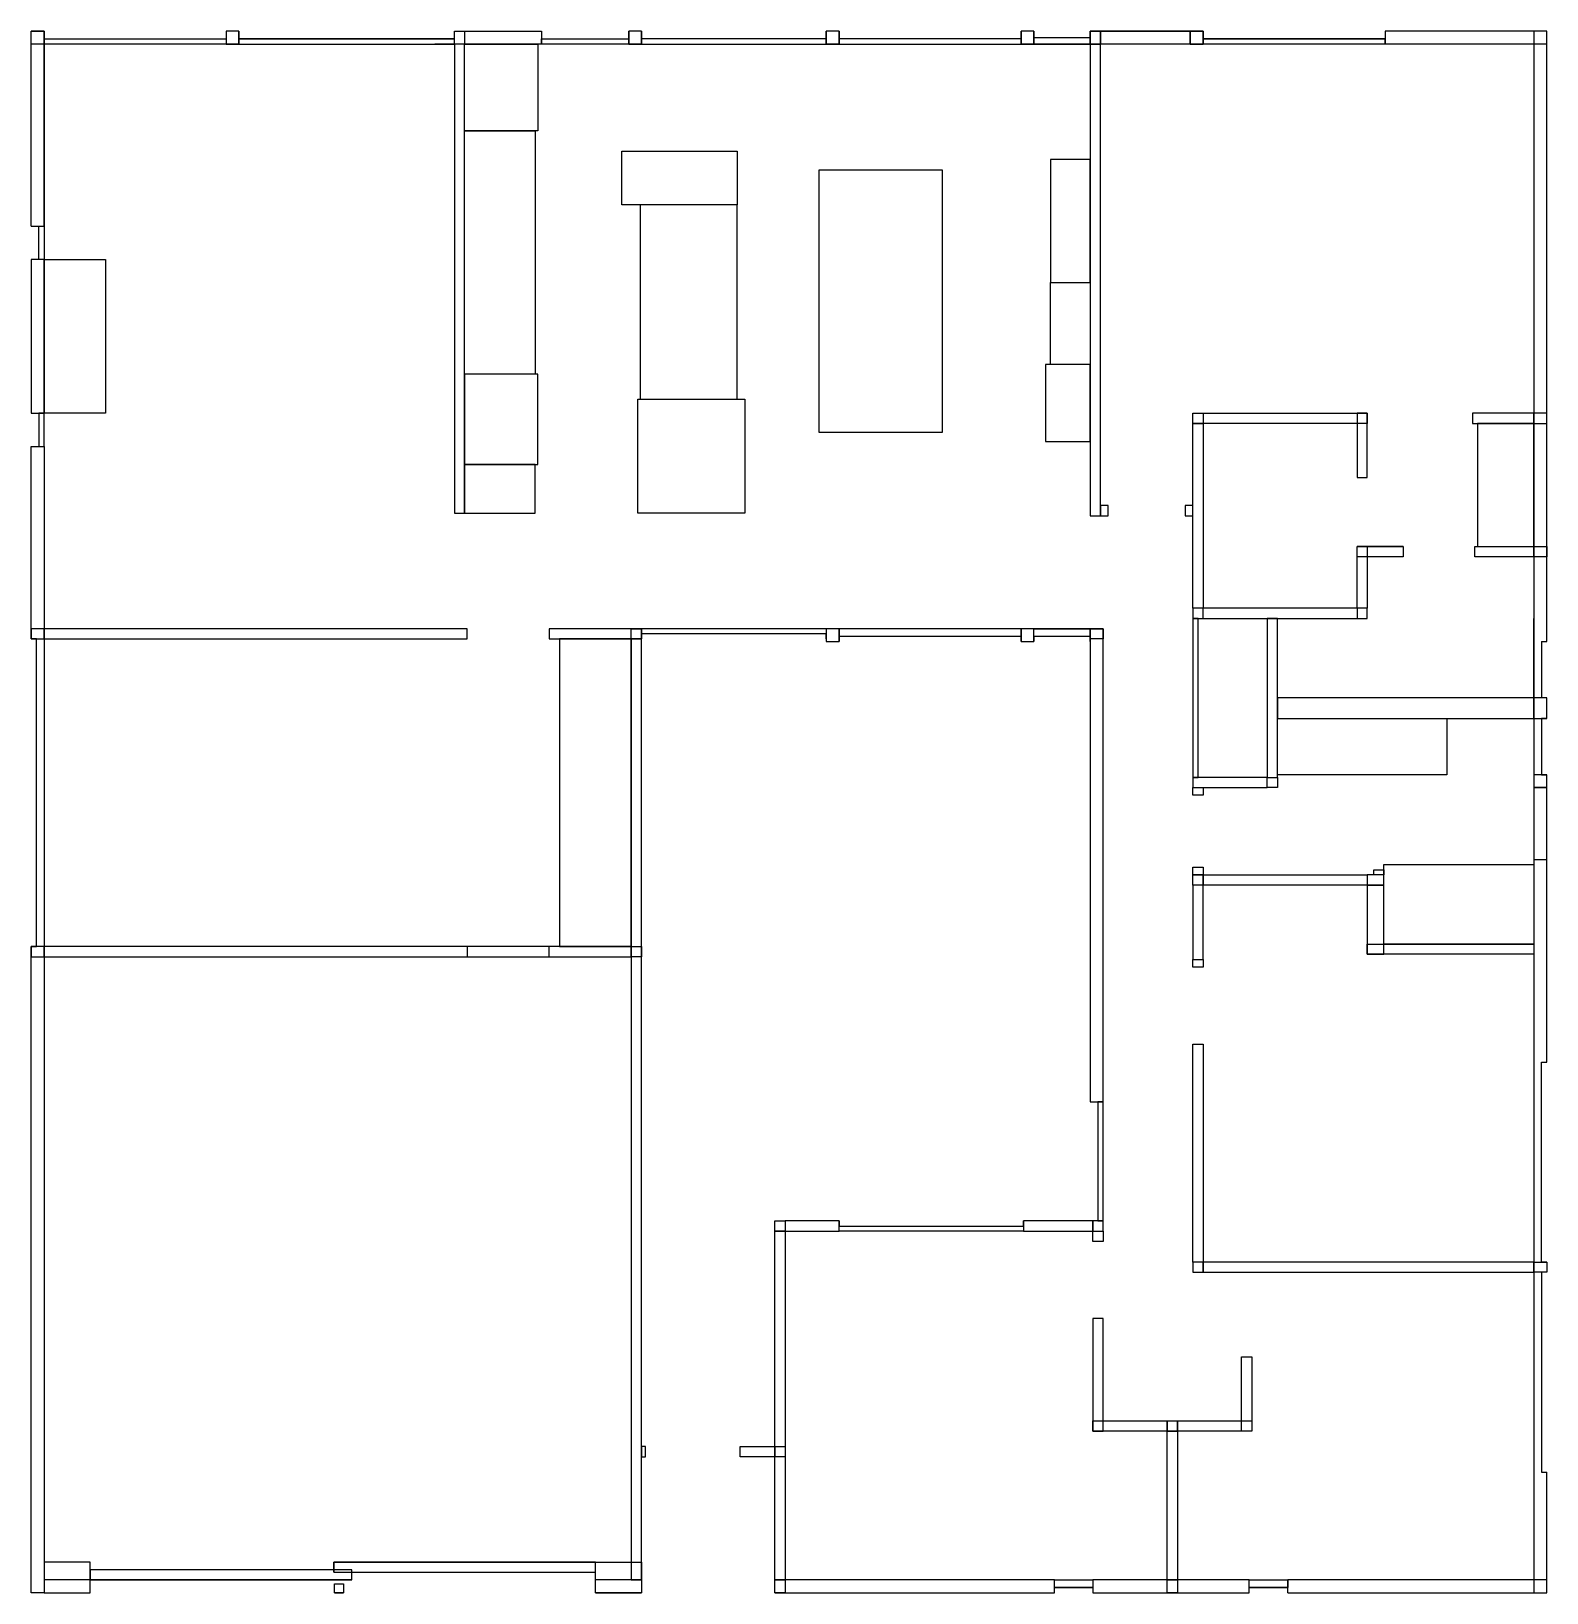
# Model space of a CAD drawing. Header units: feet. Extents: x -24.6 to 24.6, y -25.4 to 25.4.
import ezdxf

# ---------------------------------------------------------------- set-up
doc = ezdxf.new("R2010")
doc.units = ezdxf.units.FT
doc.layers.get('0').update_dxf_attribs({"linetype": 'CONTINUOUS'})

msp = doc.modelspace()

# ---------------------------------------------------------------- linework, layer by layer
for p, q in [((-24.601, 19.042), (-24.601, 25.375)), ((-24.185, 24.958), (-24.185, 25.375)), ((-18.268, 25.375), (-18.268, 24.958)), ((-17.851, 25.375), (-18.268, 25.375)), ((-17.851, 25.125), (-17.851, 25.375)), ((-17.851, 25.375), (-17.851, 24.958)), ((-10.851, 25.375), (-10.518, 25.375)), ((-10.851, 24.958), (-10.851, 25.375)), ((-10.518, 25.375), (-10.518, 24.958)), ((-4.768, 25.375), (-5.185, 25.375)), ((-5.185, 25.375), (-5.185, 24.958)), ((-5.185, 24.958), (-5.185, 25.375)), ((-4.768, 25.375), (-5.185, 25.375)), ((1.649, 25.375), (1.232, 25.375)), ((1.232, 25.375), (1.232, 24.958)), ((1.232, 24.958), (1.232, 25.375)), ((1.649, 25.375), (1.232, 25.375)), ((7.982, 25.375), (7.565, 25.375)), ((7.565, 25.375), (7.565, 24.958)), ((7.565, 24.958), (7.565, 25.375)), ((7.982, 25.375), (7.565, 25.375)), ((13.482, 25.375), (13.482, 24.958)), ((13.482, 24.958), (13.482, 25.375)), ((19.399, 25.375), (19.399, 24.958)), ((24.649, 25.375), (19.399, 25.375)), ((24.232, 25.375), (24.232, -25.375)), ((24.649, 5.542), (24.649, 25.375)), ((-24.185, 24.958), (-24.601, 24.958)), ((-24.185, 24.958), (-24.185, 25.125)), ((-24.185, 25.125), (-18.268, 25.125)), ((-18.268, 24.958), (-24.185, 24.958)), ((-18.268, 25.125), (-18.268, 24.958)), ((-17.851, 24.958), (-18.268, 24.958)), ((-17.851, 24.958), (-17.851, 25.125)), ((-17.851, 25.125), (-10.851, 25.125)), ((-10.851, 25.125), (-17.851, 25.125)), ((-17.851, 24.958), (-10.851, 24.958)), ((-10.518, 24.958), (-11.483, 24.958)), ((-8.018, 24.958), (-8.018, 25.125)), ((-8.018, 25.125), (-5.185, 25.125)), ((-5.185, 25.125), (-5.185, 24.958)), ((1.232, 25.125), (-4.768, 25.125)), ((-4.768, 25.125), (-4.768, 24.958)), ((1.232, 24.958), (1.232, 25.125)), ((7.565, 25.125), (1.649, 25.125)), ((1.649, 25.125), (1.649, 24.958)), ((7.565, 24.958), (7.565, 25.125)), ((10.149, 24.958), (10.149, 25.125)), ((13.065, 25.125), (13.065, 24.958)), ((13.482, 24.958), (13.482, 25.125)), ((13.482, 24.958), (13.482, 25.125)), ((19.399, 24.958), (13.482, 24.958)), ((24.649, 24.958), (19.399, 24.958)), ((-24.601, 19.042), (-24.185, 19.042)), ((-24.351, 17.958), (-24.351, 19.042)), ((-24.351, 19.042), (-24.185, 19.042)), ((-24.185, 19.042), (-24.185, 17.958)), ((-24.185, 17.958), (-24.351, 17.958)), ((-24.185, 17.958), (-24.185, 12.958)), ((-24.185, 11.875), (-24.185, -25.375)), ((24.232, 9.983), (24.232, 8.625)), ((18.482, 8.292), (18.482, 8.625)), ((19.982, 8.292), (18.482, 8.292)), ((19.982, 8.625), (19.982, 8.292)), ((22.315, 8.625), (24.232, 8.625)), ((24.232, 3.708), (24.232, 6.292)), ((-5.101, 5.625), (-4.768, 5.625)), ((9.815, 5.958), (-4.768, 5.958)), ((-4.768, 5.958), (-4.768, 5.625)), ((1.232, 5.792), (-4.768, 5.792)), ((-4.768, 5.792), (-4.768, 5.625)), ((-4.768, 5.479), (-4.768, 5.625)), ((-4.768, 5.479), (-4.768, 5.625)), ((-4.768, 5.625), (-4.768, 5.625)), ((1.232, 5.625), (1.232, 5.792)), ((7.565, 5.958), (1.649, 5.958)), ((1.649, 5.958), (1.649, 5.625)), ((7.565, 5.708), (1.649, 5.708)), ((1.649, 5.708), (1.649, 5.542)), ((7.565, 5.625), (7.565, 5.958)), ((7.565, 5.542), (7.565, 5.708)), ((7.982, 5.625), (7.982, 5.958)), ((7.982, 5.958), (9.815, 5.958)), ((9.815, 5.708), (7.982, 5.708)), ((7.982, 5.708), (7.982, 5.542)), ((9.815, 5.625), (9.815, 5.958)), ((9.815, 5.958), (9.815, 5.625)), ((9.815, 5.542), (9.815, 5.708)), ((24.482, 5.542), (24.649, 5.542)), ((24.482, 5.542), (24.482, 3.708)), ((24.649, 3.708), (24.482, 3.708)), ((24.649, 3.042), (24.649, 3.708)), ((24.649, 3.042), (24.482, 3.042)), ((24.482, 3.042), (24.482, 1.208)), ((24.649, 3.042), (24.554, 3.042)), ((24.482, 1.208), (24.649, 1.208)), ((24.554, 1.208), (24.649, 1.208)), ((24.649, -8.125), (24.649, 1.208)), ((-10.435, -4.542), (-10.435, -4.708)), ((-7.768, -4.708), (-7.768, -4.542)), ((-10.435, -4.708), (-7.768, -4.708)), ((24.482, -14.625), (24.482, -8.125)), ((24.482, -8.125), (24.649, -8.125)), ((1.649, -13.292), (1.649, -13.458)), ((1.649, -13.458), (7.649, -13.458)), ((7.649, -13.458), (7.649, -13.292)), ((24.649, -14.625), (24.482, -14.625)), ((24.649, -14.625), (24.649, -14.958)), ((24.649, -14.958), (24.482, -14.958)), ((24.482, -14.958), (24.482, -21.458)), ((24.482, -21.458), (24.649, -21.458)), ((24.649, -25.375), (24.649, -21.458)), ((-14.768, -24.708), (-6.268, -24.708)), ((-6.268, -24.708), (-6.268, -24.375)), ((-6.268, -24.708), (-6.268, -24.375)), ((-14.185, -24.958), (-24.185, -24.958)), ((-24.185, -25.375), (-22.685, -25.375)), ((-14.75, -25.375), (-14.458, -25.375)), ((-4.768, -24.958), (-6.268, -24.958)), ((-6.268, -25.375), (-4.768, -25.375)), ((-0.435, -24.958), (-0.101, -24.958)), ((-0.435, -25.375), (-0.435, -24.958)), ((-0.101, -25.375), (-0.435, -25.375)), ((8.649, -25.208), (9.899, -25.208)), ((14.982, -25.208), (16.232, -25.208)), ((24.649, -24.958), (16.232, -24.958)), ((16.232, -25.208), (16.232, -24.958)), ((16.232, -25.375), (16.232, -25.208)), ((16.232, -25.375), (24.649, -25.375))]:
    msp.add_line(p, q)
for points in [[(-24.601, 25.375), (-24.185, 25.375), (-24.185, 19.042), (-24.185, 25.375)], [(-18.268, 24.958), (-17.851, 24.958), (-17.851, 25.375), (-18.268, 25.375)], [(-10.518, 24.958), (-10.851, 24.958), (-10.851, 25.125), (-10.851, 25.375), (-8.018, 25.375), (-8.018, 24.958), (-8.018, 25.125), (-5.185, 25.125), (-5.185, 24.958), (-8.018, 24.958), (-10.851, 24.958), (-10.851, 9.708), (-10.518, 9.708)], [(-4.768, 25.375), (-4.768, 24.958), (-5.185, 24.958), (-4.768, 24.958)], [(1.649, 25.375), (1.649, 24.958), (1.232, 24.958), (1.649, 24.958)], [(10.149, 24.958), (9.815, 24.958), (9.815, 25.375), (9.815, 24.958), (7.982, 24.958), (7.982, 25.167), (9.815, 25.167), (9.815, 24.958), (7.982, 24.958), (7.982, 25.375), (7.982, 24.958), (7.565, 24.958), (10.149, 24.958), (10.149, 25.375)], [(9.815, 25.375), (10.149, 25.375), (13.065, 25.375), (13.065, 24.958), (13.065, 25.375), (13.065, 24.958), (13.482, 24.958), (13.065, 24.958), (10.149, 24.958), (10.149, 25.375), (13.065, 25.375), (13.482, 25.375)], [(-10.518, 24.958), (-8.143, 24.958), (-8.143, 22.135), (-10.518, 22.135)], [(1.232, 25.125), (-4.768, 25.125), (-4.768, 24.958), (1.232, 24.958)], [(7.565, 25.125), (1.649, 25.125), (1.649, 24.958), (7.565, 24.958)], [(10.149, 24.958), (9.815, 24.958), (9.815, 9.625), (10.149, 9.625)], [(13.482, 25.125), (19.399, 25.125), (19.399, 24.958), (19.399, 25.125)], [(-10.518, 22.135), (-8.226, 22.135), (-8.226, 14.229), (-10.518, 14.229)], [(-4.81, 13.417), (-1.664, 13.417), (-1.664, 19.729), (-5.414, 19.729), (-5.414, 21.479), (-1.664, 21.479), (-1.664, 19.729), (-4.81, 19.729)], [(1.003, 20.875), (5.003, 20.875), (5.003, 12.333), (1.003, 12.333)], [(9.815, 21.208), (8.524, 21.208), (8.524, 17.208), (9.815, 17.208), (9.815, 14.542), (8.357, 14.542), (8.357, 12.042), (9.815, 12.042), (9.815, 14.542), (8.524, 14.542), (8.524, 17.208), (9.815, 17.208)], [(-24.185, -25.375), (-24.601, -25.375), (-24.601, -4.375), (-24.435, -4.375), (-24.435, 5.625), (-24.601, 5.625), (-24.185, 5.625), (-24.185, 5.958), (-24.601, 5.958), (-24.601, 5.625), (-24.601, 11.875), (-24.185, 11.875), (-24.185, 12.958), (-24.185, 17.958), (-24.601, 17.958), (-24.601, 12.958), (-24.185, 12.958), (-24.351, 12.958), (-24.351, 11.875), (-24.185, 11.875)], [(-24.185, 17.958), (-22.185, 17.958), (-22.185, 12.958), (-24.185, 12.958)], [(-10.518, 11.292), (-8.143, 11.292), (-8.143, 14.229), (-10.518, 14.229)], [(-4.893, 13.417), (-1.414, 13.417), (-1.414, 9.708), (-4.893, 9.708)], [(13.149, 12.959), (18.815, 12.959), (18.815, 12.626), (13.149, 12.626)], [(13.149, 12.626), (13.482, 12.626), (13.149, 12.626), (13.149, 12.959), (13.482, 12.959), (13.482, 12.626), (13.482, 6.626), (13.149, 6.626), (13.149, 6.293), (13.482, 6.293), (13.482, 6.626), (13.149, 6.626)], [(18.815, 12.958), (18.482, 12.958), (18.482, 10.875), (18.815, 10.875)], [(24.232, 12.958), (22.232, 12.958), (22.232, 12.625), (24.232, 12.625)], [(24.232, 12.625), (24.649, 12.625), (24.649, 12.958), (24.232, 12.958)], [(24.232, 12.625), (22.399, 12.625), (22.399, 8.625), (24.232, 8.625)], [(-10.518, 9.708), (-8.226, 9.708), (-8.226, 11.292), (-10.518, 11.292)], [(10.149, 9.625), (10.399, 9.625), (10.399, 9.958), (10.149, 9.958)], [(13.149, 9.959), (12.899, 9.959), (12.899, 9.626), (13.149, 9.626)], [(13.149, 6.292), (18.815, 6.292), (18.815, 6.625), (18.482, 6.625), (18.482, 8.625), (19.982, 8.625), (18.482, 8.625), (18.815, 8.625), (18.815, 6.625), (13.149, 6.625)], [(24.232, 8.292), (22.315, 8.292), (22.315, 8.625), (24.232, 8.625), (24.232, 8.292), (24.232, 8.625), (24.649, 8.625), (24.649, 8.292)], [(18.815, 6.292), (18.815, 6.625), (18.482, 6.625), (18.482, 6.292)], [(15.565, 1.125), (13.149, 1.125), (13.315, 1.125), (13.315, 6.292), (13.149, 6.292), (13.149, 1.125), (13.149, 0.792), (15.565, 0.792)], [(15.899, 6.292), (15.565, 6.292), (15.565, 1.125), (15.899, 1.125)], [(-24.185, 5.625), (-10.435, 5.625), (-10.435, 5.958), (-24.185, 5.958)], [(-4.768, 5.958), (-7.768, 5.958), (-7.768, 5.625), (-4.768, 5.625)], [(-5.101, 5.625), (-7.435, 5.625), (-7.435, -4.375), (-5.101, -4.375)], [(-4.768, 5.625), (-5.101, 5.625), (-5.101, 5.958), (-4.768, 5.958)], [(-4.768, 5.625), (-5.101, 5.625), (-5.101, -24.958), (-4.768, -24.958)], [(1.649, 5.958), (1.232, 5.958), (1.232, 5.542), (1.649, 5.542)], [(7.982, 5.958), (7.565, 5.958), (7.565, 5.542), (7.982, 5.542)], [(10.232, 5.958), (9.815, 5.958), (10.232, 5.958), (10.232, 5.625), (9.815, 5.625), (9.815, 5.958), (9.815, -9.417), (10.232, -9.417)], [(24.232, 3.708), (15.899, 3.708), (15.899, 3.042), (24.232, 3.042)], [(24.649, 3.708), (24.232, 3.708), (24.232, 3.042), (24.649, 3.042)], [(15.899, 3.042), (21.399, 3.042), (21.399, 1.208), (15.899, 1.208)], [(15.565, 1.125), (15.899, 1.125), (15.899, 0.792), (15.565, 0.792)], [(24.649, 1.208), (24.232, 1.208), (24.232, 0.792), (24.649, 0.792)], [(13.149, 0.792), (13.482, 0.792), (13.482, 0.542), (13.149, 0.542)], [(24.649, 0.792), (24.232, 0.792), (24.232, -1.542), (24.649, -1.542)], [(19.357, -2.375), (18.815, -2.375), (13.482, -2.375), (13.149, -2.375), (13.149, -4.792), (13.482, -4.792), (13.482, -5.042), (13.149, -5.042), (13.149, -4.792), (13.482, -4.792), (13.482, -2.375), (13.149, -2.375), (13.149, -2.042), (13.482, -2.042), (13.149, -2.042), (13.149, -1.792), (13.482, -1.792), (13.482, -2.042), (13.482, -2.375), (13.482, -2.042), (18.815, -2.042), (18.815, -2.375)], [(24.232, -4.625), (18.815, -4.625), (19.357, -4.625), (19.357, -2.375), (19.357, -2.042), (19.024, -2.042), (19.024, -1.875), (19.357, -1.875), (19.357, -2.042), (18.815, -2.042), (18.815, -2.375), (18.815, -4.625), (18.815, -4.292), (24.232, -4.292)], [(24.232, -4.292), (19.357, -4.292), (19.357, -1.708), (24.232, -1.708)], [(-24.185, -4.375), (-24.601, -4.375), (-24.601, -4.708), (-24.185, -4.708)], [(-24.185, -4.708), (-5.101, -4.708), (-5.101, -4.375), (-24.185, -4.375)], [(-7.767, -4.375), (-10.435, -4.375), (-10.435, -4.708), (-7.767, -4.708)], [(-5.101, -4.375), (-4.768, -4.375), (-4.768, -4.708), (-5.101, -4.708)], [(24.232, -14.625), (13.482, -14.625), (13.149, -14.625), (13.149, -7.542), (13.482, -7.542), (13.482, -14.625), (13.149, -14.625), (13.149, -14.958), (13.482, -14.958), (13.482, -14.625), (13.482, -14.958), (24.232, -14.958)], [(10.232, -9.417), (10.065, -9.417), (10.065, -13.292), (10.232, -13.292)], [(-0.101, -13.625), (-0.435, -13.625), (-0.435, -13.292), (-0.101, -13.292)], [(-0.101, -24.958), (-0.435, -24.958), (-0.435, -13.625), (-0.101, -13.625)], [(-0.101, -13.625), (1.649, -13.625), (1.649, -13.458), (7.649, -13.458), (7.649, -13.625), (1.649, -13.625), (1.649, -13.292), (-0.101, -13.292)], [(10.232, -13.292), (9.899, -13.292), (7.649, -13.292), (7.649, -13.625), (9.899, -13.625), (9.899, -13.292), (9.899, -13.625), (10.232, -13.625), (10.232, -13.958), (9.899, -13.958), (9.899, -13.625), (10.232, -13.625)], [(24.232, -14.625), (24.649, -14.625), (24.649, -14.958), (24.232, -14.958)], [(9.899, -20.125), (10.232, -20.125), (10.232, -16.458), (9.899, -16.458)], [(15.065, -20.125), (14.732, -20.125), (14.732, -17.708), (15.065, -17.708)], [(12.649, -24.958), (12.315, -24.958), (12.649, -24.958), (12.649, -25.375), (12.315, -25.375), (12.315, -24.958), (12.315, -20.125), (9.899, -20.125), (9.899, -19.792), (12.315, -19.792), (12.649, -19.792), (12.649, -20.125)], [(12.315, -20.125), (12.649, -20.125), (12.649, -19.792), (15.065, -19.792), (15.065, -20.125), (12.649, -20.125), (12.315, -20.125), (12.315, -19.792)], [(-4.643, -20.625), (-4.768, -20.625), (-4.768, -20.958), (-4.643, -20.958)], [(-0.435, -20.958), (-1.56, -20.958), (-1.56, -20.625), (-0.435, -20.625)], [(-0.435, -20.625), (-0.101, -20.625), (-0.101, -20.958), (-0.435, -20.958)], [(-24.185, -25.375), (-22.685, -25.375), (-22.685, -24.375), (-24.185, -24.375)], [(-22.685, -24.958), (-14.185, -24.958), (-14.185, -24.625), (-22.685, -24.625)], [(-4.768, -25.375), (-6.268, -25.375), (-6.268, -24.375), (-14.768, -24.375), (-14.768, -24.708), (-14.768, -24.375), (-6.268, -24.375), (-4.768, -24.375)], [(-14.458, -25.375), (-14.75, -25.375), (-14.75, -25.083), (-14.458, -25.083)], [(8.649, -25.375), (8.649, -25.208), (8.649, -24.958), (9.899, -24.958), (9.899, -25.208), (9.899, -25.375), (14.982, -25.375), (14.982, -25.208), (14.982, -24.958), (9.899, -24.958), (9.899, -25.208), (8.649, -25.208), (8.649, -24.958), (-0.435, -24.958), (-0.101, -24.958), (-0.101, -25.375), (-0.435, -25.375), (-0.435, -24.958), (-0.101, -24.958), (-0.101, -25.375), (-0.435, -25.375)], [(16.232, -25.208), (14.982, -25.208), (14.982, -24.958), (16.232, -24.958)]]:
    msp.add_lwpolyline(points, close=True)

doc.saveas('drawing.dxf')
